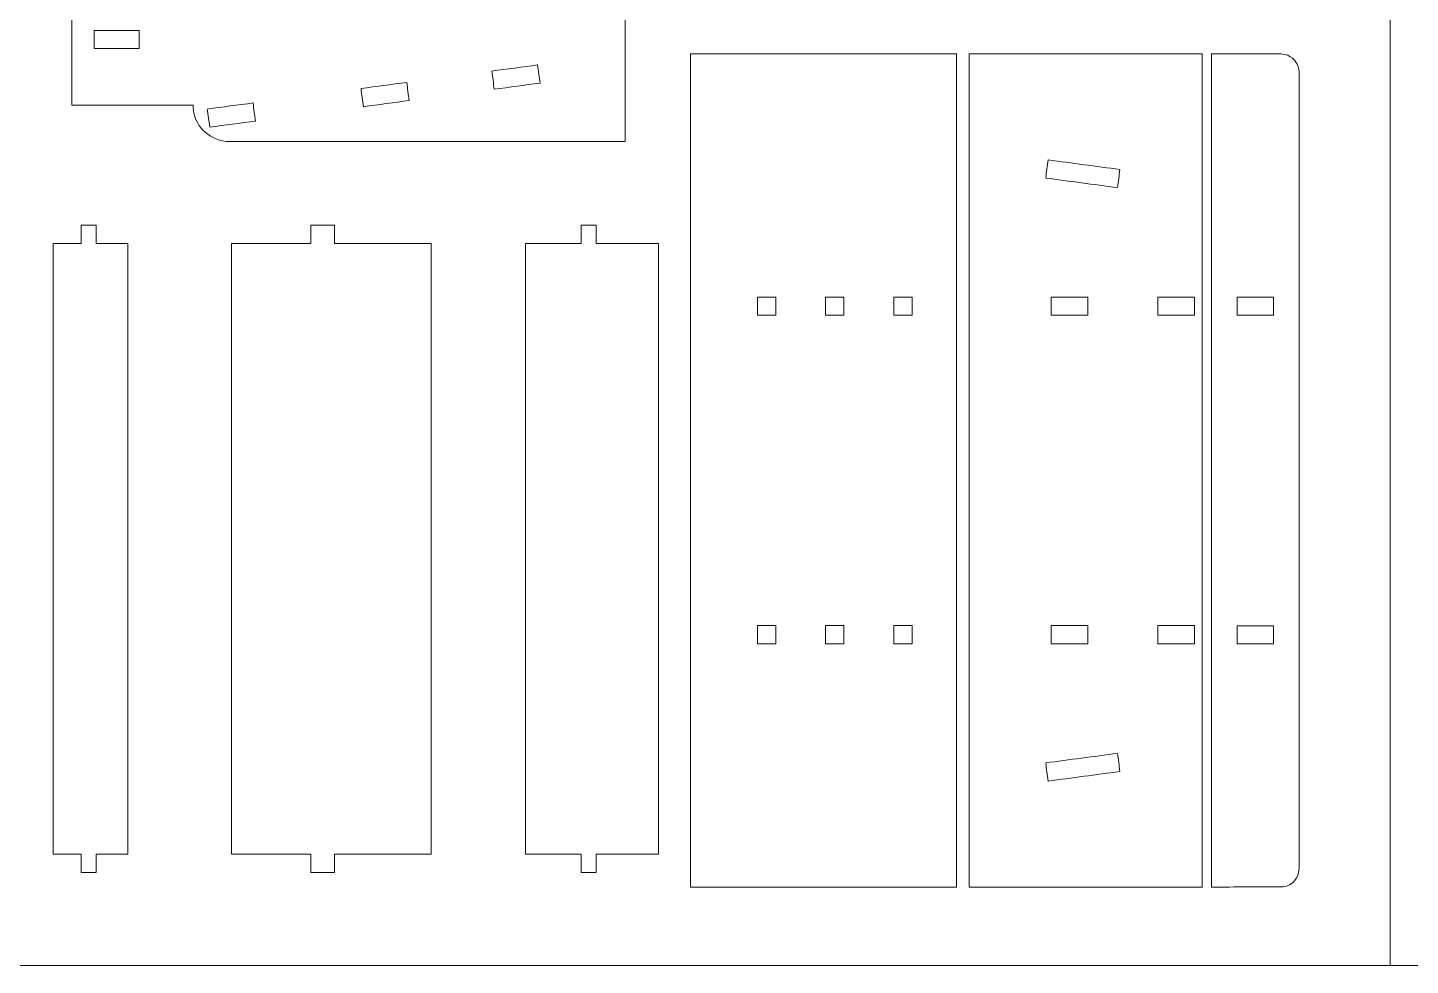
# Model space of a CAD drawing. Header units: centimetres. Extents: x -36.5 to 33.1, y -48.3 to 44.1.
# Drawn here: x -13.31 to 9.44, y -48.34 to -32.92 of the extents above; entities that cross this region are included whole.
import ezdxf

# ---------------------------------------------------------------- set-up
doc = ezdxf.new("R2010")
doc.units = ezdxf.units.CM
doc.header["$MEASUREMENT"] = 0
doc.layers.add('Camada 1', color=7, linetype='Continuous')

msp = doc.modelspace()

# ---------------------------------------------------------------- linework, layer by layer
at = {"layer": 'Camada 1', "color": 2, "lineweight": 20}
for points in [[(-13.6923, -48.3388), (-13.6923, -48.3388), (9.1077, -48.3388), (9.1077, -48.3388), (9.1077, -48.3388), (9.1077, -48.3388), (9.1077, -13.5388), (9.1077, -13.5388), (9.1077, -13.5388), (9.1077, -13.5388), (-13.6923, -13.5388), (-13.6923, -13.5388), (-13.6923, -13.5388), (-13.6923, -13.5388), (-13.6923, -48.3388), (-13.6923, -48.3388), (-13.6923, -48.3388), (-13.6923, -48.3388), (-13.6923, -48.3388), (-13.6923, -48.3388)], [(9.1077, -48.3388), (9.1077, -48.3388), (31.9077, -48.3388), (31.9077, -48.3388), (31.9077, -48.3388), (31.9077, -48.3388), (31.9077, -13.5388), (31.9077, -13.5388), (31.9077, -13.5388), (31.9077, -13.5388), (9.1077, -13.5388), (9.1077, -13.5388), (9.1077, -13.5388), (9.1077, -13.5388), (9.1077, -48.3388), (9.1077, -48.3388), (9.1077, -48.3388), (9.1077, -48.3388), (9.1077, -48.3388), (9.1077, -48.3388)]]:
    msp.add_open_spline(points, degree=3, knots=[0, 0, 0, 0, 0.16666667, 0.16666667, 0.16666667, 0.16666667, 0.33333333, 0.33333333, 0.33333333, 0.33333333, 0.5, 0.5, 0.5, 0.5, 0.66666667, 0.66666667, 0.66666667, 0.66666667, 1, 1, 1, 1], dxfattribs=at)
at = {"layer": 'Camada 1', "color": 250, "lineweight": 9}
for points, knots in [([(-10.06608, -21.09546), (-10.03998, -21.09375), (-10.01387, -21.09204), (-9.98777, -21.09033), (-9.98777, -21.09033), (-7.81834, -21.09033), (-5.64889, -21.09033), (-3.47946, -21.09033), (-3.47946, -21.09033), (-3.47946, -25.65744), (-3.47946, -30.22456), (-3.47946, -34.79168), (-3.47946, -34.79168), (-5.64889, -34.79168), (-7.81834, -34.79168), (-9.98777, -34.79168), (-9.98777, -34.79168), (-10.29856, -34.78153), (-10.54343, -34.56765), (-10.5826, -34.27003), (-10.5826, -34.27003), (-10.58431, -34.24393), (-10.58602, -34.21781), (-10.58773, -34.19171), (-10.58773, -34.19171), (-11.25317, -34.19171), (-11.9186, -34.19171), (-12.58404, -34.19171), (-12.58404, -34.19171), (-12.58404, -33.47305), (-12.58404, -32.75439), (-12.58404, -32.03572), (-12.58404, -32.03572), (-12.22406, -32.03572), (-11.86408, -32.03572), (-11.5041, -32.03572), (-11.5041, -32.03572), (-11.5041, -31.93573), (-11.5041, -31.83573), (-11.5041, -31.73573), (-11.5041, -31.73573), (-11.86408, -31.73573), (-12.22406, -31.73573), (-12.58404, -31.73573), (-12.58404, -31.73573), (-12.58404, -29.20553), (-12.58404, -26.67532), (-12.58404, -24.14512), (-12.58404, -24.14512), (-12.22406, -24.14512), (-11.86408, -24.14512), (-11.5041, -24.14512), (-11.5041, -24.14512), (-11.5041, -24.04512), (-11.5041, -23.94513), (-11.5041, -23.84513), (-11.5041, -23.84513), (-11.86408, -23.84513), (-12.22406, -23.84513), (-12.58404, -23.84513), (-12.58404, -23.84513), (-12.58404, -23.12686), (-12.58404, -22.40858), (-12.58404, -21.6903), (-12.58404, -21.6903), (-11.9186, -21.6903), (-11.25317, -21.6903), (-10.58773, -21.6903), (-10.58773, -21.6903), (-10.57862, -21.55138), (-10.55251, -21.44073), (-10.46375, -21.32506), (-10.46375, -21.32506), (-10.35583, -21.18443), (-10.22759, -21.12756), (-10.06608, -21.09546)], [0, 0, 0, 0, 0.05, 0.05, 0.05, 0.05, 0.1, 0.1, 0.1, 0.1, 0.15, 0.15, 0.15, 0.15, 0.2, 0.2, 0.2, 0.2, 0.25, 0.25, 0.25, 0.25, 0.3, 0.3, 0.3, 0.3, 0.35, 0.35, 0.35, 0.35, 0.4, 0.4, 0.4, 0.4, 0.45, 0.45, 0.45, 0.45, 0.5, 0.5, 0.5, 0.5, 0.55, 0.55, 0.55, 0.55, 0.6, 0.6, 0.6, 0.6, 0.65, 0.65, 0.65, 0.65, 0.7, 0.7, 0.7, 0.7, 0.75, 0.75, 0.75, 0.75, 0.8, 0.8, 0.8, 0.8, 0.85, 0.85, 0.85, 0.85, 0.9, 0.9, 0.9, 0.9, 1, 1, 1, 1]), ([(-12.21378, -32.96171), (-11.96695, -32.96171), (-11.72011, -32.96171), (-11.47328, -32.96171), (-11.47328, -32.96171), (-11.47328, -33.06211), (-11.47328, -33.16249), (-11.47328, -33.26288), (-11.47328, -33.26288), (-11.72011, -33.26288), (-11.96695, -33.26288), (-12.21378, -33.26288), (-12.21378, -33.26288), (-12.21378, -33.16249), (-12.21378, -33.06211), (-12.21378, -32.96171)], [0, 0, 0, 0, 0.2, 0.2, 0.2, 0.2, 0.4, 0.4, 0.4, 0.4, 0.6, 0.6, 0.6, 0.6, 1, 1, 1, 1]), ([(-5.63194, -33.92991), (-5.38108, -33.89643), (-5.13022, -33.86296), (-4.87936, -33.82948), (-4.87936, -33.82948), (-4.89264, -33.72998), (-4.90591, -33.63047), (-4.9192, -33.53097), (-4.9192, -33.53097), (-5.17006, -33.56444), (-5.4209, -33.59791), (-5.67176, -33.63137), (-5.67176, -33.63137), (-5.65849, -33.73089), (-5.64521, -33.83039), (-5.63194, -33.92991)], [0, 0, 0, 0, 0.2, 0.2, 0.2, 0.2, 0.4, 0.4, 0.4, 0.4, 0.6, 0.6, 0.6, 0.6, 1, 1, 1, 1]), ([(-7.78441, -34.21711), (-7.53355, -34.18363), (-7.2827, -34.15016), (-7.03184, -34.11668), (-7.03184, -34.11668), (-7.04512, -34.01717), (-7.0584, -33.91766), (-7.07167, -33.81815), (-7.07167, -33.81815), (-7.32253, -33.85162), (-7.57338, -33.8851), (-7.82424, -33.91857), (-7.82424, -33.91857), (-7.81097, -34.01809), (-7.79768, -34.11759), (-7.78441, -34.21711)], [0, 0, 0, 0, 0.2, 0.2, 0.2, 0.2, 0.4, 0.4, 0.4, 0.4, 0.6, 0.6, 0.6, 0.6, 1, 1, 1, 1]), ([(-10.31317, -34.5545), (-10.06231, -34.52103), (-9.81145, -34.48756), (-9.56059, -34.45409), (-9.56059, -34.45409), (-9.57388, -34.35458), (-9.58715, -34.25507), (-9.60043, -34.15556), (-9.60043, -34.15556), (-9.85129, -34.18904), (-10.10214, -34.22251), (-10.353, -34.25599), (-10.353, -34.25599), (-10.33973, -34.35549), (-10.32644, -34.45499), (-10.31317, -34.5545)], [0, 0, 0, 0, 0.2, 0.2, 0.2, 0.2, 0.4, 0.4, 0.4, 0.4, 0.6, 0.6, 0.6, 0.6, 1, 1, 1, 1])]:
    msp.add_open_spline(points, degree=3, knots=knots, dxfattribs=at)
at = {"layer": 'Camada 1', "lineweight": 9}
for points, knots in [([(-2.40437, -47.05114), (-2.40437, -42.48403), (-2.40437, -37.9169), (-2.40437, -33.34978), (-2.40437, -33.34978), (-0.94507, -33.34978), (0.51424, -33.34978), (1.97353, -33.34978), (1.97353, -33.34978), (1.97353, -37.9169), (1.97353, -42.48403), (1.97353, -47.05114), (1.97353, -47.05114), (0.51424, -47.05114), (-0.94507, -47.05114), (-2.40437, -47.05114)], [0, 0, 0, 0, 0.2, 0.2, 0.2, 0.2, 0.4, 0.4, 0.4, 0.4, 0.6, 0.6, 0.6, 0.6, 1, 1, 1, 1]), ([(2.18263, -33.34978), (3.46078, -33.34978), (4.73892, -33.34978), (6.01706, -33.34978), (6.01706, -33.34978), (6.01706, -37.9169), (6.01706, -42.48403), (6.01706, -47.05114), (6.01706, -47.05114), (4.73892, -47.05114), (3.46078, -47.05114), (2.18263, -47.05114), (2.18263, -47.05114), (2.18263, -42.48403), (2.18263, -37.9169), (2.18263, -33.34978)], [0, 0, 0, 0, 0.2, 0.2, 0.2, 0.2, 0.4, 0.4, 0.4, 0.4, 0.6, 0.6, 0.6, 0.6, 1, 1, 1, 1]), ([(7.42326, -33.37262), (7.38499, -33.36501), (7.34672, -33.35739), (7.30846, -33.34978), (7.30846, -33.34978), (6.92848, -33.34978), (6.5485, -33.34978), (6.16852, -33.34978), (6.16852, -33.34978), (6.16852, -37.9169), (6.16852, -42.48403), (6.16852, -47.05114), (6.16852, -47.05114), (6.56155, -47.05029), (6.95458, -47.04943), (7.34761, -47.04857), (7.34761, -47.04857), (7.49645, -47.02898), (7.60336, -46.90654), (7.60844, -46.75115), (7.60844, -46.75115), (7.60844, -42.38403), (7.60844, -38.01689), (7.60844, -33.64977), (7.60844, -33.64977), (7.6041, -33.51716), (7.5396, -33.42998), (7.42326, -33.37262)], [0, 0, 0, 0, 0.125, 0.125, 0.125, 0.125, 0.25, 0.25, 0.25, 0.25, 0.375, 0.375, 0.375, 0.375, 0.5, 0.5, 0.5, 0.5, 0.625, 0.625, 0.625, 0.625, 0.75, 0.75, 0.75, 0.75, 1, 1, 1, 1]), ([(3.481, -35.09253), (3.46771, -35.19203), (3.45444, -35.29155), (3.44116, -35.39105), (3.44116, -35.39105), (3.83474, -35.44355), (4.22834, -35.49607), (4.62193, -35.54857), (4.62193, -35.54857), (4.6352, -35.44906), (4.64849, -35.34956), (4.66175, -35.25005), (4.66175, -35.25005), (4.26816, -35.19754), (3.87457, -35.14504), (3.481, -35.09253)], [0, 0, 0, 0, 0.2, 0.2, 0.2, 0.2, 0.4, 0.4, 0.4, 0.4, 0.6, 0.6, 0.6, 0.6, 1, 1, 1, 1]), ([(-12.42689, -46.50835), (-12.42689, -46.60874), (-12.42689, -46.70912), (-12.42689, -46.80951), (-12.42689, -46.80951), (-12.34466, -46.80951), (-12.26244, -46.80951), (-12.18022, -46.80951), (-12.18022, -46.80951), (-12.18022, -46.70912), (-12.18022, -46.60874), (-12.18022, -46.50835), (-12.18022, -46.50835), (-12.00668, -46.50835), (-11.83314, -46.50835), (-11.65961, -46.50835), (-11.65961, -46.50835), (-11.65961, -43.16121), (-11.65961, -39.81409), (-11.65961, -36.46695), (-11.65961, -36.46695), (-11.83314, -36.46695), (-12.00668, -36.46695), (-12.18022, -36.46695), (-12.18022, -36.46695), (-12.18022, -36.36656), (-12.18022, -36.26618), (-12.18022, -36.16579), (-12.18022, -36.16579), (-12.26244, -36.16579), (-12.34466, -36.16579), (-12.42689, -36.16579), (-12.42689, -36.16579), (-12.42689, -36.26618), (-12.42689, -36.36656), (-12.42689, -36.46695), (-12.42689, -36.46695), (-12.58144, -36.46695), (-12.73601, -36.46695), (-12.89056, -36.46695), (-12.89056, -36.46695), (-12.89056, -39.81409), (-12.89056, -43.16121), (-12.89056, -46.50835), (-12.89056, -46.50835), (-12.73601, -46.50835), (-12.58144, -46.50835), (-12.42689, -46.50835)], [0, 0, 0, 0, 0.07692308, 0.07692308, 0.07692308, 0.07692308, 0.15384615, 0.15384615, 0.15384615, 0.15384615, 0.23076923, 0.23076923, 0.23076923, 0.23076923, 0.30769231, 0.30769231, 0.30769231, 0.30769231, 0.38461538, 0.38461538, 0.38461538, 0.38461538, 0.46153846, 0.46153846, 0.46153846, 0.46153846, 0.53846154, 0.53846154, 0.53846154, 0.53846154, 0.61538462, 0.61538462, 0.61538462, 0.61538462, 0.69230769, 0.69230769, 0.69230769, 0.69230769, 0.76923077, 0.76923077, 0.76923077, 0.76923077, 0.84615385, 0.84615385, 0.84615385, 0.84615385, 1, 1, 1, 1]), ([(-6.66863, -46.50835), (-7.19891, -46.50835), (-7.72919, -46.50835), (-8.25947, -46.50835), (-8.25947, -46.50835), (-8.25947, -46.60874), (-8.25947, -46.70912), (-8.25947, -46.80951), (-8.25947, -46.80951), (-8.3899, -46.80951), (-8.52034, -46.80951), (-8.65076, -46.80951), (-8.65076, -46.80951), (-8.65076, -46.70912), (-8.65076, -46.60874), (-8.65076, -46.50835), (-8.65076, -46.50835), (-9.0855, -46.50835), (-9.52024, -46.50835), (-9.95497, -46.50835), (-9.95497, -46.50835), (-9.95497, -43.16121), (-9.95497, -39.81409), (-9.95497, -36.46695), (-9.95497, -36.46695), (-9.52024, -36.46695), (-9.0855, -36.46695), (-8.65076, -36.46695), (-8.65076, -36.46695), (-8.65076, -36.36656), (-8.65076, -36.26618), (-8.65076, -36.16579), (-8.65076, -36.16579), (-8.52034, -36.16579), (-8.3899, -36.16579), (-8.25947, -36.16579), (-8.25947, -36.16579), (-8.25947, -36.26618), (-8.25947, -36.36656), (-8.25947, -36.46695), (-8.25947, -36.46695), (-7.72919, -36.46695), (-7.19891, -36.46695), (-6.66863, -36.46695), (-6.66863, -36.46695), (-6.66863, -39.81409), (-6.66863, -43.16121), (-6.66863, -46.50835)], [0, 0, 0, 0, 0.07692308, 0.07692308, 0.07692308, 0.07692308, 0.15384615, 0.15384615, 0.15384615, 0.15384615, 0.23076923, 0.23076923, 0.23076923, 0.23076923, 0.30769231, 0.30769231, 0.30769231, 0.30769231, 0.38461538, 0.38461538, 0.38461538, 0.38461538, 0.46153846, 0.46153846, 0.46153846, 0.46153846, 0.53846154, 0.53846154, 0.53846154, 0.53846154, 0.61538462, 0.61538462, 0.61538462, 0.61538462, 0.69230769, 0.69230769, 0.69230769, 0.69230769, 0.76923077, 0.76923077, 0.76923077, 0.76923077, 0.84615385, 0.84615385, 0.84615385, 0.84615385, 1, 1, 1, 1]), ([(-3.9567, -46.80951), (-4.03892, -46.80951), (-4.12115, -46.80951), (-4.20337, -46.80951), (-4.20337, -46.80951), (-4.20337, -46.70912), (-4.20337, -46.60874), (-4.20337, -46.50835), (-4.20337, -46.50835), (-4.50742, -46.50835), (-4.81146, -46.50835), (-5.1155, -46.50835), (-5.1155, -46.50835), (-5.1155, -43.16121), (-5.1155, -39.81409), (-5.1155, -36.46695), (-5.1155, -36.46695), (-4.81146, -36.46695), (-4.50742, -36.46695), (-4.20337, -36.46695), (-4.20337, -36.46695), (-4.20337, -36.36656), (-4.20337, -36.26617), (-4.20337, -36.16577), (-4.20337, -36.16577), (-4.12115, -36.16577), (-4.03892, -36.16577), (-3.9567, -36.16577), (-3.9567, -36.16577), (-3.9567, -36.26617), (-3.9567, -36.36656), (-3.9567, -36.46695), (-3.9567, -36.46695), (-3.61406, -36.46695), (-3.27142, -36.46695), (-2.92878, -36.46695), (-2.92878, -36.46695), (-2.92878, -39.81409), (-2.92878, -43.16121), (-2.92878, -46.50835), (-2.92878, -46.50835), (-3.27142, -46.50835), (-3.61406, -46.50835), (-3.9567, -46.50835), (-3.9567, -46.50835), (-3.9567, -46.60874), (-3.9567, -46.70912), (-3.9567, -46.80951)], [0, 0, 0, 0, 0.07692308, 0.07692308, 0.07692308, 0.07692308, 0.15384615, 0.15384615, 0.15384615, 0.15384615, 0.23076923, 0.23076923, 0.23076923, 0.23076923, 0.30769231, 0.30769231, 0.30769231, 0.30769231, 0.38461538, 0.38461538, 0.38461538, 0.38461538, 0.46153846, 0.46153846, 0.46153846, 0.46153846, 0.53846154, 0.53846154, 0.53846154, 0.53846154, 0.61538462, 0.61538462, 0.61538462, 0.61538462, 0.69230769, 0.69230769, 0.69230769, 0.69230769, 0.76923077, 0.76923077, 0.76923077, 0.76923077, 0.84615385, 0.84615385, 0.84615385, 0.84615385, 1, 1, 1, 1]), ([(-0.99984, -37.34741), (-0.99984, -37.44781), (-0.99984, -37.54819), (-0.99984, -37.64858), (-0.99984, -37.64858), (-1.10023, -37.64858), (-1.20062, -37.64858), (-1.30102, -37.64858), (-1.30102, -37.64858), (-1.30102, -37.54819), (-1.30102, -37.44781), (-1.30102, -37.34741), (-1.30102, -37.34741), (-1.20062, -37.34741), (-1.10023, -37.34741), (-0.99984, -37.34741)], [0, 0, 0, 0, 0.2, 0.2, 0.2, 0.2, 0.4, 0.4, 0.4, 0.4, 0.6, 0.6, 0.6, 0.6, 1, 1, 1, 1]), ([(-0.17996, -37.34741), (-0.07957, -37.34741), (0.02081, -37.34741), (0.1212, -37.34741), (0.1212, -37.34741), (0.1212, -37.44781), (0.1212, -37.54819), (0.1212, -37.64858), (0.1212, -37.64858), (0.02081, -37.64858), (-0.07957, -37.64858), (-0.17996, -37.64858), (-0.17996, -37.64858), (-0.17996, -37.54819), (-0.17996, -37.44781), (-0.17996, -37.34741)], [0, 0, 0, 0, 0.2, 0.2, 0.2, 0.2, 0.4, 0.4, 0.4, 0.4, 0.6, 0.6, 0.6, 0.6, 1, 1, 1, 1]), ([(1.24225, -37.34741), (1.24225, -37.44781), (1.24225, -37.54819), (1.24225, -37.64858), (1.24225, -37.64858), (1.14186, -37.64858), (1.04148, -37.64858), (0.94109, -37.64858), (0.94109, -37.64858), (0.94109, -37.54819), (0.94109, -37.44781), (0.94109, -37.34741), (0.94109, -37.34741), (1.04148, -37.34741), (1.14186, -37.34741), (1.24225, -37.34741)], [0, 0, 0, 0, 0.2, 0.2, 0.2, 0.2, 0.4, 0.4, 0.4, 0.4, 0.6, 0.6, 0.6, 0.6, 1, 1, 1, 1]), ([(4.13207, -37.64858), (3.93128, -37.64858), (3.73051, -37.64858), (3.52973, -37.64858), (3.52973, -37.64858), (3.52973, -37.54819), (3.52973, -37.44781), (3.52973, -37.34741), (3.52973, -37.34741), (3.73051, -37.34741), (3.93128, -37.34741), (4.13207, -37.34741), (4.13207, -37.34741), (4.13207, -37.44781), (4.13207, -37.54819), (4.13207, -37.64858)], [0, 0, 0, 0, 0.2, 0.2, 0.2, 0.2, 0.4, 0.4, 0.4, 0.4, 0.6, 0.6, 0.6, 0.6, 1, 1, 1, 1]), ([(5.28793, -37.64858), (5.28793, -37.54819), (5.28793, -37.44781), (5.28793, -37.34741), (5.28793, -37.34741), (5.48872, -37.34741), (5.68949, -37.34741), (5.89027, -37.34741), (5.89027, -37.34741), (5.89027, -37.44781), (5.89027, -37.54819), (5.89027, -37.64858), (5.89027, -37.64858), (5.68949, -37.64858), (5.48872, -37.64858), (5.28793, -37.64858)], [0, 0, 0, 0, 0.2, 0.2, 0.2, 0.2, 0.4, 0.4, 0.4, 0.4, 0.6, 0.6, 0.6, 0.6, 1, 1, 1, 1]), ([(7.1902, -37.34741), (6.9902, -37.34741), (6.79022, -37.34741), (6.59023, -37.34741), (6.59023, -37.34741), (6.59023, -37.44741), (6.59023, -37.54741), (6.59023, -37.6474), (6.59023, -37.6474), (6.79022, -37.6474), (6.9902, -37.6474), (7.1902, -37.6474), (7.1902, -37.6474), (7.1902, -37.54741), (7.1902, -37.44741), (7.1902, -37.34741)], [0, 0, 0, 0, 0.2, 0.2, 0.2, 0.2, 0.4, 0.4, 0.4, 0.4, 0.6, 0.6, 0.6, 0.6, 1, 1, 1, 1]), ([(-0.99984, -43.05352), (-1.10023, -43.05352), (-1.20062, -43.05352), (-1.30102, -43.05352), (-1.30102, -43.05352), (-1.30102, -42.95313), (-1.30102, -42.85275), (-1.30102, -42.75236), (-1.30102, -42.75236), (-1.20062, -42.75236), (-1.10023, -42.75236), (-0.99984, -42.75236), (-0.99984, -42.75236), (-0.99984, -42.85275), (-0.99984, -42.95313), (-0.99984, -43.05352)], [0, 0, 0, 0, 0.2, 0.2, 0.2, 0.2, 0.4, 0.4, 0.4, 0.4, 0.6, 0.6, 0.6, 0.6, 1, 1, 1, 1]), ([(-0.17996, -42.75236), (-0.07957, -42.75236), (0.02081, -42.75236), (0.1212, -42.75236), (0.1212, -42.75236), (0.1212, -42.85275), (0.1212, -42.95313), (0.1212, -43.05352), (0.1212, -43.05352), (0.02081, -43.05352), (-0.07957, -43.05352), (-0.17996, -43.05352), (-0.17996, -43.05352), (-0.17996, -42.95313), (-0.17996, -42.85275), (-0.17996, -42.75236)], [0, 0, 0, 0, 0.2, 0.2, 0.2, 0.2, 0.4, 0.4, 0.4, 0.4, 0.6, 0.6, 0.6, 0.6, 1, 1, 1, 1]), ([(0.94109, -43.05352), (0.94109, -42.95313), (0.94109, -42.85275), (0.94109, -42.75236), (0.94109, -42.75236), (1.04148, -42.75236), (1.14186, -42.75236), (1.24225, -42.75236), (1.24225, -42.75236), (1.24225, -42.85275), (1.24225, -42.95313), (1.24225, -43.05352), (1.24225, -43.05352), (1.14186, -43.05352), (1.04148, -43.05352), (0.94109, -43.05352)], [0, 0, 0, 0, 0.2, 0.2, 0.2, 0.2, 0.4, 0.4, 0.4, 0.4, 0.6, 0.6, 0.6, 0.6, 1, 1, 1, 1]), ([(3.52973, -42.75235), (3.73051, -42.75235), (3.93128, -42.75235), (4.13207, -42.75235), (4.13207, -42.75235), (4.13207, -42.85274), (4.13207, -42.95313), (4.13207, -43.05352), (4.13207, -43.05352), (3.93128, -43.05352), (3.73051, -43.05352), (3.52973, -43.05352), (3.52973, -43.05352), (3.52973, -42.95313), (3.52973, -42.85274), (3.52973, -42.75235)], [0, 0, 0, 0, 0.2, 0.2, 0.2, 0.2, 0.4, 0.4, 0.4, 0.4, 0.6, 0.6, 0.6, 0.6, 1, 1, 1, 1]), ([(5.28793, -42.75235), (5.48872, -42.75235), (5.68949, -42.75235), (5.89027, -42.75235), (5.89027, -42.75235), (5.89027, -42.85274), (5.89027, -42.95313), (5.89027, -43.05352), (5.89027, -43.05352), (5.68949, -43.05352), (5.48872, -43.05352), (5.28793, -43.05352), (5.28793, -43.05352), (5.28793, -42.95313), (5.28793, -42.85274), (5.28793, -42.75235)], [0, 0, 0, 0, 0.2, 0.2, 0.2, 0.2, 0.4, 0.4, 0.4, 0.4, 0.6, 0.6, 0.6, 0.6, 1, 1, 1, 1]), ([(6.59023, -43.05353), (6.79022, -43.05353), (6.9902, -43.05353), (7.1902, -43.05353), (7.1902, -43.05353), (7.1902, -42.95354), (7.1902, -42.85354), (7.1902, -42.75355), (7.1902, -42.75355), (6.9902, -42.75355), (6.79022, -42.75355), (6.59023, -42.75355), (6.59023, -42.75355), (6.59023, -42.85354), (6.59023, -42.95354), (6.59023, -43.05353)], [0, 0, 0, 0, 0.2, 0.2, 0.2, 0.2, 0.4, 0.4, 0.4, 0.4, 0.6, 0.6, 0.6, 0.6, 1, 1, 1, 1]), ([(4.62193, -44.85235), (4.22834, -44.90486), (3.83474, -44.95736), (3.44116, -45.00987), (3.44116, -45.00987), (3.45444, -45.10937), (3.46771, -45.20888), (3.481, -45.30838), (3.481, -45.30838), (3.87457, -45.25588), (4.26816, -45.20338), (4.66175, -45.15088), (4.66175, -45.15088), (4.64849, -45.05137), (4.6352, -44.95186), (4.62193, -44.85235)], [0, 0, 0, 0, 0.2, 0.2, 0.2, 0.2, 0.4, 0.4, 0.4, 0.4, 0.6, 0.6, 0.6, 0.6, 1, 1, 1, 1])]:
    msp.add_open_spline(points, degree=3, knots=knots, dxfattribs=at)

doc.saveas('drawing.dxf')
